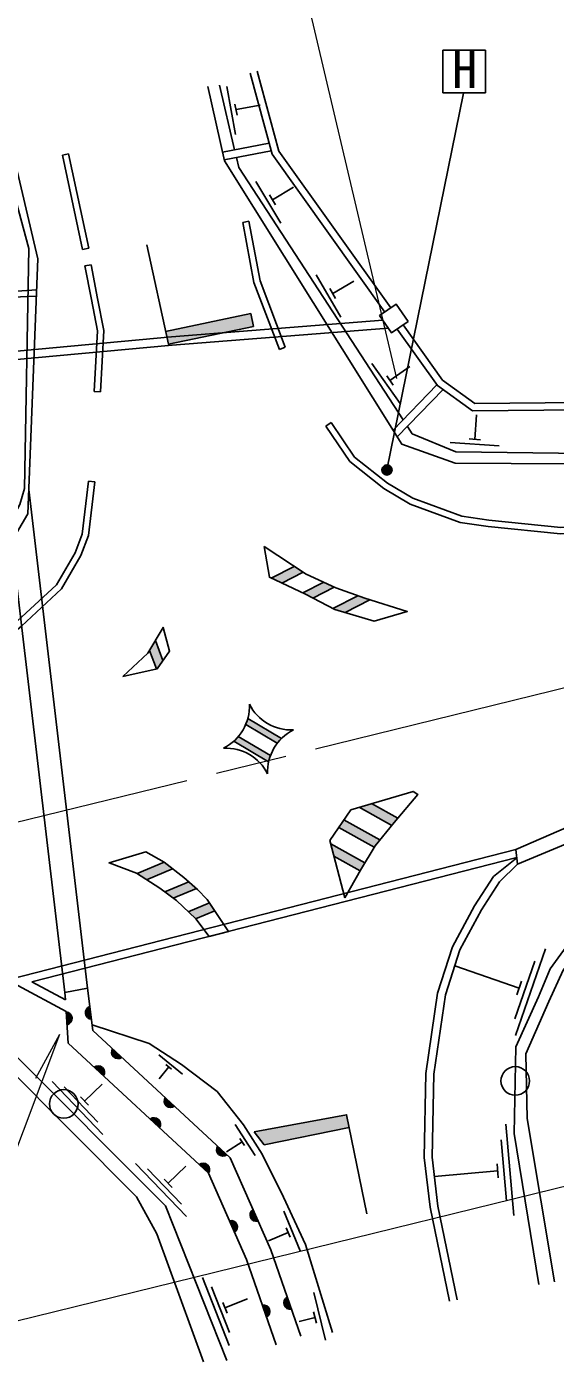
# Model space of a CAD drawing. Units: millimetres at full size, sheet at 1:1000; details may follow other scales. Extents: x 40000 to 680000, y 20000 to 380000.
# Drawn here: x 415128 to 441072, y 245468 to 310936 of the extents above; entities that cross this region are included whole.
import ezdxf
from ezdxf.enums import TextEntityAlignment as Align

# ---------------------------------------------------------------- set-up
doc = ezdxf.new("R2010")
doc.units = ezdxf.units.MM
doc.header["$LTSCALE"] = 1000
doc.linetypes.add('CHAIN', pattern=[18.5, 12, -1.5, 3.5, -1.5])
for name, color, linetype, lineweight in [('M-BGD', 7, 'Continuous', 25), ('M-BGD-EXST', 7, 'Continuous', 25), ('M-BMK', 2, 'CHAIN', 13), ('M-STR-HTXT', 7, 'Continuous', 13), ('M-STR-STRC', 7, 'Continuous', 25)]:
    doc.layers.add(name, color=color, linetype=linetype, lineweight=lineweight)
doc.styles.add('ＭＳ ゴシック', font='')
doc.styles.get('ＭＳ ゴシック').set_extended_font_data('MS Gothic')

msp = doc.modelspace()

# ---------------------------------------------------------------- hatches: boundary and pattern name
at = {"layer": 'M-BGD'}
for points in [[(417071, 262605), (417112, 261980, 0.84072)], [(418310, 262249), (418233, 262870, 0.84072)], [(419803, 260379), (419344, 260805, 0.84072)], [(418444, 259900), (418903, 259474, 0.84072)], [(422388, 257981), (421929, 258406, 0.84072)], [(421188, 257354), (421647, 256928, 0.84072)], [(424955, 255599), (424497, 256025, 0.84072)], [(423591, 255126), (424049, 254700, 0.84072)], [(426483, 252343), (426230, 252916, 0.84072)], [(425080, 252363), (425333, 251791, 0.84072)], [(426695, 248227), (426901, 247636, 0.84072)], [(428116, 248023), (427911, 248614, 0.84072)]]:
    msp.add_hatch(color=256, dxfattribs=at).paths.add_polyline_path(points)
at = {"layer": 'M-BGD-EXST'}
msp.add_hatch(color=256, dxfattribs=at).paths.add_polyline_path([(432588, 289072, 1), (433027, 289311, 0.41421), (432688, 289411, 0.41421)])
at = {"layer": 'M-STR-STRC'}
for points in [[(426122, 296863), (421948, 295987), (422011, 295700), (422238, 295721), (424745, 295920), (426254, 296236)], [(424745, 295920), (422238, 295721), (422011, 295700), (422085, 295361)], [(428691, 284178), (428260, 284463), (427131, 283887), (427646, 283644)], [(430225, 283445), (429703, 283684), (428675, 283159), (428812, 283095), (429173, 282908)], [(431976, 282823), (431720, 282902), (431380, 283024), (430155, 282399), (430249, 282351), (430754, 282199)], [(421442, 280824), (421149, 280329), (421492, 279429), (421534, 279439), (421817, 279841)], [(425979, 276995, -0.03337), (425879, 276706), (427427, 275791, -0.03329), (427630, 276020)], [(425512, 276110, -0.03365), (425297, 275888), (426940, 274918), (427016, 274936, -0.02749), (427089, 275178)], [(432050, 272823), (431443, 272645), (433044, 271756), (433166, 271905), (433337, 272109)], [(430699, 272028), (430442, 271656), (432187, 270688), (432224, 270750), (432467, 271048)], [(430050, 270845), (430208, 270243), (431494, 269529), (431508, 269553), (431725, 269915)], [(422290, 269632), (421880, 269948), (420549, 269389), (421008, 269094)], [(423467, 268663), (423089, 268992), (421902, 268493), (422322, 268181)], [(424355, 267571), (424102, 267953), (423061, 267516), (423420, 267179)], [(430959, 256932), (430830, 257566), (426296, 256728), (426787, 256085)]]:
    msp.add_hatch(color=256, dxfattribs=at).paths.add_polyline_path(points)

# ---------------------------------------------------------------- linework, layer by layer
at = {"layer": 'M-BGD'}
for p, q in [((424584, 308070), (425331, 304890)), ((424951, 308004), (425380, 305642)), ((425351, 307141), (425452, 306590)), ((425402, 306866), (426582, 307080)), ((424741, 304777), (427033, 305216)), ((416883, 304633), (417187, 304698)), ((417872, 300010), (416883, 304633)), ((418176, 300075), (417187, 304698)), ((424823, 304407), (427133, 304850)), ((426366, 303350), (427603, 301293)), ((427046, 302685), (427335, 302205)), ((427191, 302445), (428219, 303063)), ((425730, 301332), (426036, 301389)), ((417872, 300010), (418176, 300075)), ((417983, 299200), (418288, 299260)), ((429335, 298760), (430548, 296690)), ((415622, 298035), (413329, 297870)), ((430007, 298088), (430290, 297605)), ((430148, 297846), (431184, 298453)), ((415609, 297715), (413375, 297616)), ((427531, 295097), (427821, 295208)), ((432065, 294412), (433460, 292460)), ((432958, 293576), (433934, 294273)), ((432795, 293803), (433120, 293348)), ((433107, 291141), (435259, 293365)), ((418439, 293040), (418749, 293023)), ((433313, 290811), (435561, 293132)), ((429810, 291338), (430067, 291514)), ((437127, 290692), (437210, 291889)), ((436848, 290711), (437406, 290672)), ((435913, 290535), (438308, 290369)), ((415228, 288236), (418119, 263779)), ((418156, 288640), (418465, 288604)), ((414386, 285742), (417008, 263560)), ((439134, 270568), (439218, 269856)), ((439180, 270179), (415389, 264078)), ((439124, 261456), (440596, 265709)), ((439293, 263778), (436132, 264872)), ((439086, 262263), (440067, 265098)), ((414701, 263901), (417069, 262632)), ((415389, 264078), (417032, 263198)), ((439178, 263448), (439407, 264109)), ((417008, 263560), (418119, 263779)), ((417008, 263560), (417032, 263198)), ((422781, 259559), (421610, 260496)), ((422102, 259911), (421633, 259325)), ((422239, 259801), (421965, 260020)), ((416376, 259199), (418869, 256601)), ((416965, 258932), (418627, 257200)), ((417969, 258232), (418835, 259063)), ((417775, 258434), (418163, 258030)), ((426338, 255568), (425362, 257081)), ((439043, 252624), (438637, 257105)), ((425699, 256227), (424942, 255739)), ((425813, 256051), (425585, 256404)), ((438676, 253344), (438406, 256331)), ((420475, 255168), (422968, 252571)), ((421064, 254902), (422726, 253170)), ((422068, 254202), (422934, 255033)), ((438242, 254810), (435136, 254529)), ((438274, 254462), (438211, 255159)), ((421874, 254404), (422262, 254000)), ((428557, 250895), (427746, 252832)), ((427958, 251782), (426990, 251377)), ((428053, 251556), (427863, 252008)), ((423749, 249587), (425071, 246238)), ((424193, 249117), (425074, 246884)), ((429801, 246511), (429221, 248839)), ((424754, 248349), (424959, 247828)), ((424856, 248089), (425973, 248529)), ((429278, 247617), (428501, 247423)), ((429346, 247345), (429211, 247889))]:
    msp.add_line(p, q, dxfattribs=at)
for points in [[(433304, 296102), (435282, 293332), (437000, 292098), (449252, 292202), (466904, 297524), (473591, 298933), (485024, 301124), (508148, 306687), (517073, 309723), (524780, 310556)], [(433600, 296306), (435540, 293589), (437114, 292459), (449198, 292561), (466814, 297872), (473520, 299285), (484948, 301475), (508048, 307033), (516995, 310076), (524773, 310916)], [(426095, 308664), (427179, 304681), (432707, 296939)], [(426442, 308758), (427508, 304838), (433003, 297143)], [(424026, 308002), (424834, 304359), (433533, 290460), (436152, 289518), (449871, 289443), (462899, 292600), (469403, 294094)], [(375322, 270876), (403880, 278833), (411246, 282549), (412298, 283220), (413326, 284189), (414627, 286095), (415180, 287043), (415683, 299549), (414353, 305192)], [(404637, 279943), (411416, 283313), (412633, 284278), (413670, 285439), (414794, 287495), (415024, 288286), (415230, 300063), (413882, 305087)], [(425418, 304521), (425532, 304033), (433603, 291653)], [(425730, 301332), (426283, 298388), (427531, 295097)], [(426036, 301389), (426584, 298473), (427821, 295208)], [(555571, 299891), (519771, 291774), (495431, 286094), (477689, 281678), (454025, 276153), (448817, 274781), (439134, 270568)], [(418439, 293040), (418604, 296020), (418306, 297547), (417983, 299200)], [(418749, 293023), (418917, 296041), (418611, 297607), (418288, 299260)], [(555769, 298989), (519997, 291020), (495654, 285172), (477876, 280958), (454254, 275232), (449037, 273937), (439218, 269856)], [(411777, 289110), (411929, 293883), (413216, 294894), (422238, 295721), (432600, 296542)], [(412191, 288999), (412339, 293676), (413377, 294491), (422273, 295306), (432873, 296146)], [(561734, 279636), (558099, 293496), (558310, 295055), (457326, 271667), (451612, 270113), (451350, 268836), (448511, 267625), (447725, 268559), (446601, 268350), (443809, 267323), (442243, 266358), (441596, 265792), (440815, 264728), (440240, 263339), (439141, 260886), (439048, 256636), (440258, 249240)], [(558198, 294228), (458670, 271462), (452078, 269684), (451840, 268507), (448503, 267054), (447421, 267712), (446593, 267721), (444101, 266787), (442855, 266101), (442184, 265529), (441453, 264651), (440761, 263116), (439631, 260550), (439683, 257383), (441026, 249365)], [(429810, 291338), (430994, 289611), (432656, 288283), (433943, 287522), (436401, 286619), (437774, 286420), (441320, 286059), (443958, 286068), (447847, 286393), (450702, 287115)], [(430067, 291514), (431224, 289825), (432833, 288540), (434077, 287804), (436478, 286922), (437812, 286729), (441335, 286370), (443945, 286379), (447796, 286701), (450626, 287417)], [(433814, 291328), (434049, 290969), (436185, 290080), (447530, 289939)], [(408062, 277525), (410656, 278886), (412725, 280142), (414661, 281771), (416593, 283565), (417502, 285133), (417854, 286048), (418156, 288640)], [(408207, 277249), (410809, 278615), (412907, 279889), (414867, 281537), (416839, 283368), (417783, 284998), (418159, 285973), (418465, 288604)], [(439134, 270568), (414337, 264208), (381215, 255822), (367064, 252344), (341097, 246741), (319010, 244331), (302301, 243251), (290659, 242597), (285570, 242678), (270943, 243357), (256991, 244070), (249632, 244949), (235884, 247296), (225478, 249329), (222901, 250040), (220178, 247261), (220475, 246848), (218521, 244829), (217306, 243279), (216296, 240691), (215934, 238412), (215800, 236950), (215984, 233650)], [(435879, 248412), (434922, 253023), (434632, 255462), (434718, 259586), (435296, 263530), (436019, 265805), (437112, 267808), (438031, 269242), (439182, 270163)], [(436261, 248491), (435308, 253086), (435022, 255481), (435108, 259554), (435677, 263442), (436380, 265651), (437448, 267609), (438336, 268994), (439218, 269856)], [(418119, 263779), (418379, 261700), (425110, 255456), (427107, 250929), (428576, 246700)], [(417069, 262632), (417171, 261081), (424049, 254700), (425919, 250462), (427371, 246282)], [(418345, 261971), (421142, 261056), (422733, 260021), (424483, 258696), (425761, 257076), (426677, 255631), (427732, 253513), (428814, 251199), (430137, 246884)], [(424958, 245513), (421946, 253088), (414289, 260760), (397562, 256963), (363307, 248554), (356928, 247228), (346537, 245136), (339158, 243987), (327777, 242521), (320011, 241655), (312479, 241047), (303295, 240672), (296431, 240283)], [(297262, 239504), (307946, 240115), (320808, 240909), (335602, 242625), (347993, 244669), (359576, 247087), (368552, 249077), (381561, 252371), (393096, 255168), (406978, 258535), (414093, 260003), (420524, 253540), (421509, 251713), (423800, 245436)]]:
    msp.add_lwpolyline(points, dxfattribs=at)
msp.add_lwpolyline([(433845, 296475), (433033, 295915), (432449, 296761), (433261, 297321)], close=True, dxfattribs=at)
for centre in [(439105, 259222), (416950, 258094)]:
    msp.add_circle(centre, 700, dxfattribs=at)
for centre, start, end in [((417037, 262289), 283.64709, 83.86482), ((418326, 262567), 107.02009, 267.23782), ((419611, 260632), 147.03837, 307.25611), ((418637, 259647), 327.03837, 127.25611), ((422196, 258234), 147.03837, 307.25611), ((421381, 257101), 327.03837, 127.25611), ((424763, 255852), 147.03837, 307.25611), ((423783, 254873), 327.03837, 127.25611), ((426407, 252652), 123.69899, 283.91672), ((425157, 252055), 303.69899, 103.91672), ((426746, 247914), 299.04081, 99.25855), ((428065, 248336), 119.04081, 279.25855)]:
    msp.add_arc(centre, 318, start, end, dxfattribs=at)
at = {"layer": 'M-BGD-EXST'}
for p, q in [((437645, 309786), (435545, 309786)), ((435545, 309786), (435545, 307686)), ((437645, 307686), (437645, 309786)), ((432808, 289192), (436565, 307683)), ((435545, 307686), (437645, 307686))]:
    msp.add_line(p, q, dxfattribs=at)
msp.add_circle((432808, 289192), 250, dxfattribs=at)
at = {"layer": 'M-BMK'}
msp.add_lwpolyline([(468060, 285341), (440952, 278352), (409556, 270657), (400834, 268474), (381998, 263727), (371015, 261038), (367199, 260120), (358315, 258410), (353529, 257515), (345348, 256257), (337784, 255300), (327336, 254027), (320989, 253493), (310541, 252932), (302132, 252712)], dxfattribs=at)
at = {"layer": 'M-STR-HTXT'}
for p, q in [((428968, 311907), (433278, 293671)), ((416731, 261491), (415554, 259337))]:
    msp.add_line(p, q, dxfattribs=at)
for points in [[(478131, 263030), (391069, 241644), (368973, 236503), (346765, 232731), (334051, 230988), (326380, 230049), (316901, 229383), (307693, 229112), (292044, 229176), (276111, 229722), (263584, 230899), (229325, 235790), (193115, 244541)], [(416731, 261491), (407848, 237919), (432841, 237921)]]:
    msp.add_lwpolyline(points, dxfattribs=at)
at = {"layer": 'M-STR-STRC'}
for p, q in [((421948, 295987), (426122, 296863)), ((426122, 296863), (426254, 296236)), ((428260, 284463), (427131, 283887)), ((428691, 284178), (427646, 283644)), ((429703, 283684), (428675, 283159)), ((430225, 283445), (429173, 282908)), ((431380, 283024), (430155, 282399)), ((431976, 282823), (430754, 282199)), ((421149, 280329), (421492, 279429)), ((421442, 280824), (421817, 279841)), ((425979, 276995), (427630, 276020)), ((425879, 276706), (427427, 275791)), ((425297, 275888), (427003, 274880)), ((425512, 276110), (427089, 275178)), ((431443, 272645), (433044, 271756)), ((432050, 272823), (433337, 272109)), ((430699, 272028), (432467, 271048)), ((430442, 271656), (432187, 270688)), ((430050, 270845), (431725, 269915)), ((420549, 269389), (421880, 269948)), ((430208, 270243), (431494, 269529)), ((421008, 269094), (422290, 269632)), ((421902, 268493), (423089, 268992)), ((422322, 268181), (423467, 268663)), ((423061, 267516), (424102, 267953)), ((423420, 267179), (424355, 267571)), ((426296, 256728), (426787, 256085)), ((426787, 256085), (430959, 256932))]:
    msp.add_line(p, q, dxfattribs=at)
for points in [[(421022, 300241), (422085, 295361), (426254, 296236)], [(431819, 252698), (430830, 257566), (426296, 256728)]]:
    msp.add_lwpolyline(points, dxfattribs=at)
for points in [[(426786, 285436), (427040, 283930), (428812, 283095), (430249, 282351), (432176, 281773), (433805, 282254), (431720, 282902), (430301, 283410), (428847, 284075)], [(419845, 279064), (421079, 280211), (421825, 281472), (422144, 280306), (421534, 279439)], [(430742, 268200), (431508, 269553), (432224, 270750), (433166, 271905), (434321, 273274), (434096, 273422), (431044, 272528), (430004, 271021)], [(424090, 266309), (425031, 266550), (423986, 268129), (423517, 268620), (422843, 269205), (421871, 269955), (420968, 270453), (419170, 269913), (420514, 269412), (421662, 268671), (422474, 268068), (423432, 267167)]]:
    msp.add_lwpolyline(points, close=True, dxfattribs=at)
for centre, start, end in [((423763, 277598), 296.678, 2.63301), ((428109, 278734), 206.678, 272.63301), ((429246, 274388), 116.678, 182.63301), ((424900, 273252), 26.678, 92.63301)]:
    msp.add_arc(centre, 2296, start, end, dxfattribs=at)

# ---------------------------------------------------------------- texts
at = {"layer": 'M-BGD-EXST', "style": 'ＭＳ ゴシック'}
msp.add_text('H', height=1833, dxfattribs=at).set_placement((435998, 307378), align=Align.BOTTOM_LEFT)

doc.saveas('drawing.dxf')
